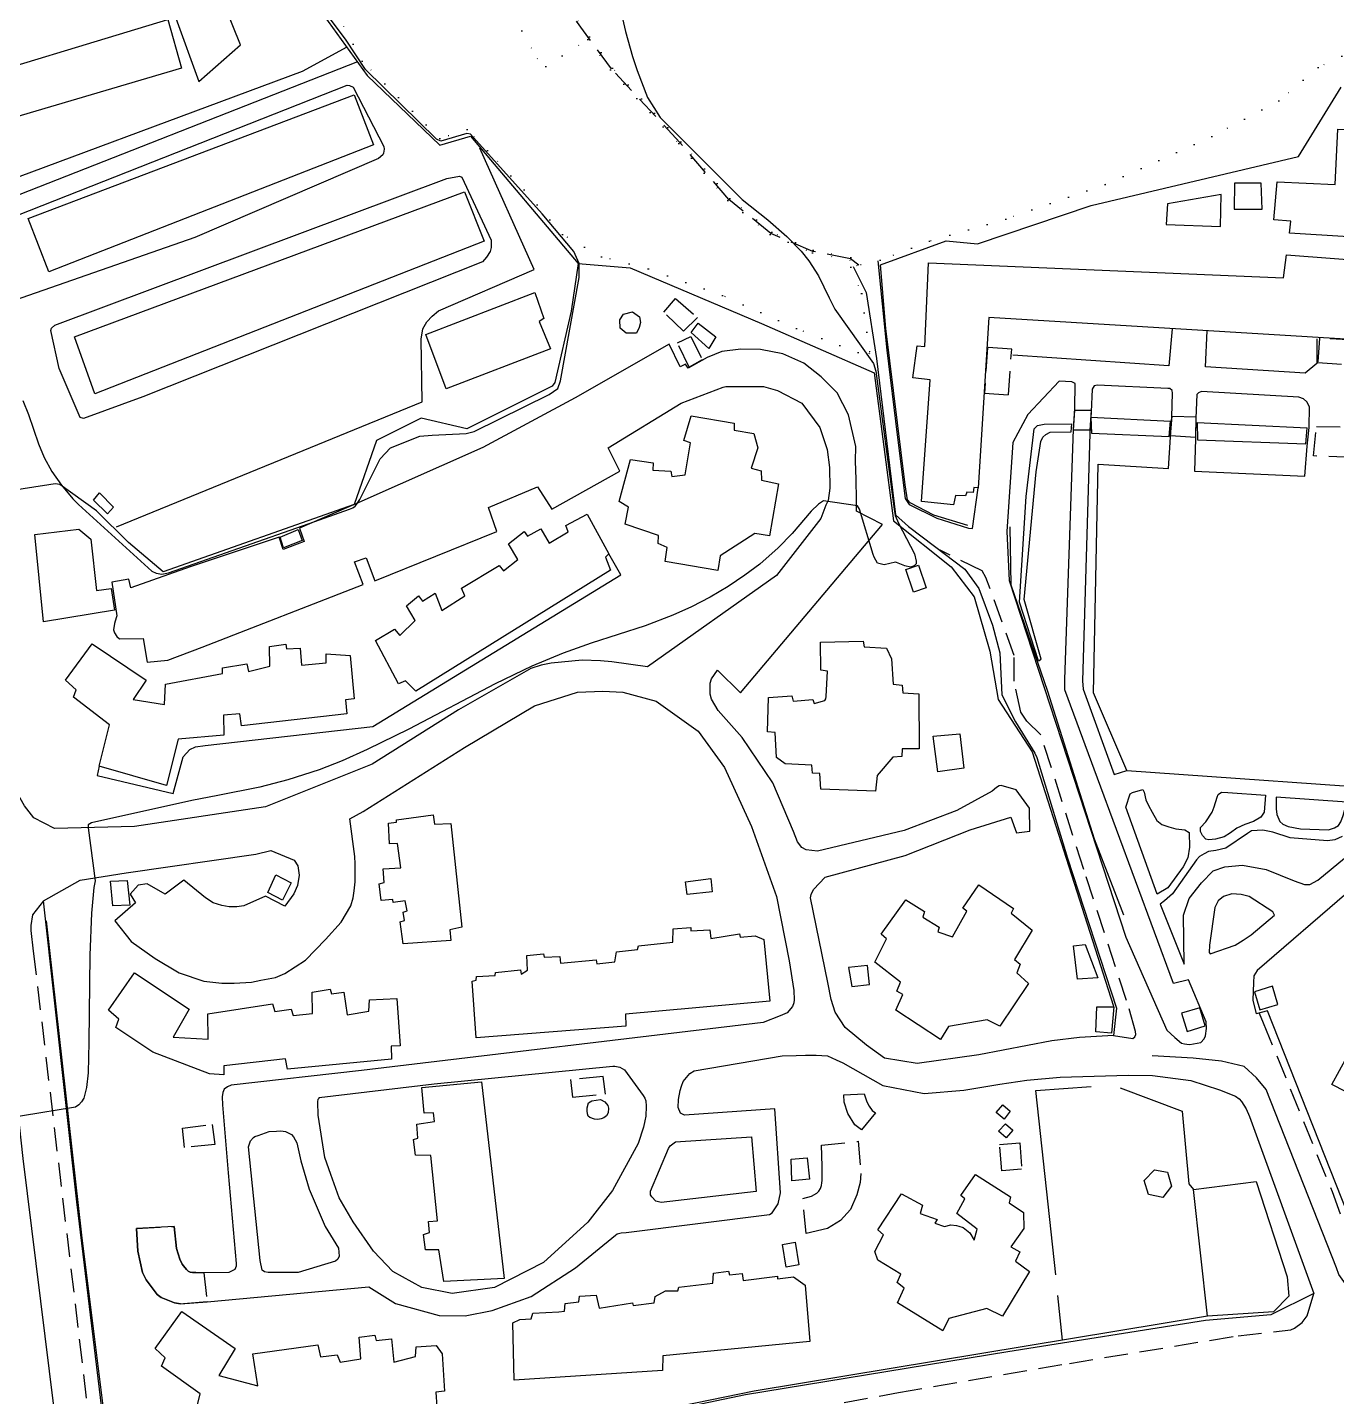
# Model space of a CAD drawing. Header units: millimetres. Extents: x 220021 to 223505, y 489325 to 491820.
# Drawn here: x 222700.2 to 222976.5, y 490827.5 to 491116.6 of the extents above; entities that cross this region are included whole.
import ezdxf

# ---------------------------------------------------------------- set-up
doc = ezdxf.new("R2010")
doc.units = ezdxf.units.MM
doc.linetypes.add('5M2P5', pattern=[7.5, 5, -2.5])
doc.linetypes.add('AM4', pattern=[4, 0, -4])
for name, color, linetype in [('A0013110', 8, 'Continuous'), ('A0013118', 8, 'Continuous'), ('A0023119', 8, '5M2P5'), ('A0023210', 8, 'Continuous'), ('A0033324', 8, '5M2P5'), ('B0014111', 8, 'Continuous'), ('B0014113', 8, 'Continuous'), ('B0014115', 8, 'Continuous'), ('B0014116', 8, '5M2P5'), ('B0024120', 8, 'B0024120'), ('B0024127', 8, 'Continuous'), ('C0393323', 8, 'Continuous'), ('D0025111', 8, 'AM4'), ('F0017111', 8, 'Continuous'), ('F0047224', 8, 'Continuous'), ('F0047225', 8, 'Continuous')]:
    doc.layers.add(name, color=color, linetype=linetype)
doc.linetypes.add('B0024120', pattern='A,10,-1.75,[133,ltypeshp.shx,S=0.75,R=0,X=0,Y=0],-3.25', length=15)

msp = doc.modelspace()

# ---------------------------------------------------------------- linework, layer by layer
at = {"layer": 'A0013110'}
for points in [[(222705.945, 490947.419), (222701.584, 490949.66), (222699.63, 490952.227), (222697.511, 490955.975), (222693.497, 490986.365), (222689.452, 491017.032), (222686.405, 491036.766), (222680.501, 491078.558), (222675.139, 491115.398)], [(222932.497, 490895.329), (222937.665, 490895.266), (222945.734, 490894.256), (222951.768, 490892.257), (222955.167, 490890.906), (222955.947, 490890.322), (222956.455, 490889.763), (222957.38, 490888.247), (222958.102, 490886.658), (222971.717, 490849.243), (222962.627, 490844.774), (222948.837, 490843.547), (222907.098, 490836.963), (222851.77, 490827.892), (222803.976, 490817.879), (222797.305, 490818.845), (222759.434, 490813.656), (222729.095, 490809.83), (222717.291, 490813.905), (222710.612, 490868.592), (222703.617, 490932.184), (222711.381, 490936.54)], [(222981.213, 490860.144), (222961.883, 490908.943), (222959.557, 490908.272)]]:
    msp.add_lwpolyline(points, dxfattribs=at)
at = {"layer": 'A0013118'}
for points in [[(222729.889, 491118.386), (222731.548, 491118.512), (222736.408, 491105.155), (222745.162, 491112.923), (222737.688, 491131.584)], [(222769.849, 491109.293), (222690.64, 491078.172), (222690.401, 491077.514), (222689.971, 491075.015), (222689.343, 491071.256), (222687.634, 491065.235), (222687.06, 491064.623), (222685.797, 491063.623), (222683.483, 491062.829)], [(222718.998, 491011.104), (222783.517, 491037.53), (222783.292, 491050.782), (222783.666, 491052.947), (222784.534, 491054.428), (222785.63, 491055.62), (222786.968, 491056.748), (222807.151, 491065.464), (222795.693, 491091.046)], [(222874.477, 491066.086), (222877.199, 491060.611), (222879.421, 491046.664), (222883.402, 491013.668), (222886.163, 491011.229), (222891.642, 491007.055), (222898.022, 491002.195), (222901.007, 490998.096), (222903.903, 490990.39), (222905.454, 490984.528), (222905.878, 490975.624), (222908.701, 490969.927), (222912.844, 490963.345), (222913.211, 490962.398), (222919.72, 490941.192), (222930.075, 490909.472), (222929.387, 490903.71), (222922.245, 490903.3), (222916.385, 490902.636), (222900.998, 490899.667), (222887.976, 490897.792), (222881.086, 490898.968), (222877.285, 490901.689), (222872.765, 490905.392), (222870.683, 490908.662), (222869.868, 490911.348), (222869.113, 490914.913), (222865.454, 490932.787), (222865.647, 490933.524), (222866.105, 490934.567), (222868.536, 490937.153), (222885.47, 490941.706), (222899.172, 490947.119), (222907.743, 490949.816), (222908.938, 490946.544), (222911.733, 490946.876), (222911.66, 490951.744), (222908.91, 490955.625), (222905.744, 490956.48), (222905.286, 490956.458), (222904.722, 490956.096), (222903.828, 490955.312), (222896.37, 490951.255), (222885.208, 490947.03), (222866.979, 490942.62), (222864.528, 490942.905), (222863.668, 490943.422), (222862.752, 490944.584), (222861.891, 490946.769), (222857.524, 490957.087), (222851.044, 490966.635), (222845.978, 490972.364), (222844.559, 490974.709), (222844.296, 490975.802), (222844.307, 490978.091), (222844.573, 490979.001), (222845.858, 490980.853), (222850.681, 490976.061), (222880.674, 491011.652), (222875.15, 491014.424), (222875.176, 491016.797), (222875.088, 491021.207), (222874.94, 491024.965), (222875.037, 491028.06), (222873.518, 491034.804), (222871.111, 491039.404), (222867.727, 491042.811), (222864.092, 491045.682), (222859.637, 491047.664), (222854.914, 491048.6), (222850.752, 491048.659), (222846.748, 491048.137), (222843.653, 491046.843), (222839.637, 491044.641), (222839.122, 491045.494), (222837.934, 491044.909), (222835.678, 491049.687), (222815.811, 491038.335), (222796.29, 491027.88), (222770.138, 491016.266), (222757.636, 491010.855), (222758.652, 491008.021), (222754.215, 491006.363), (222753.315, 491008.926), (222734.56, 491002.66), (222722.019, 490998.25), (222721.617, 491000.047), (222718.064, 490999.433), (222719.07, 490992.344), (222718.98, 490991.913), (222718.62, 490990.696), (222718.403, 490989.346), (222718.568, 490988.767), (222719.061, 490988.001), (222719.624, 490987.469), (222724.678, 490987.55), (222725.472, 490982.574), (222729.871, 490982.993), (222737.095, 490985.733), (222771.064, 490998.975), (222769.253, 491003.733), (222771.715, 491004.571), (222773.555, 490999.707), (222799.293, 491010.166), (222797.551, 491015.206), (222807.851, 491019.554), (222810.909, 491014.868), (222825.265, 491022.854), (222822.753, 491027.829), (222838.19, 491037.255), (222847.063, 491040.603), (222847.613, 491040.783), (222855.589, 491040.772), (222858.485, 491039.931), (222863.62, 491037.208), (222867.437, 491032.12), (222869.014, 491027.429), (222869.453, 491023.681), (222869.526, 491019.313), (222869.194, 491016.694), (222868.706, 491015.71), (222867.664, 491012.868), (222858.302, 491000.831), (222831.044, 490981.594), (222823.577, 490982.651), (222821.151, 490982.864), (222817.294, 490982.947), (222810.724, 490982.322), (222808.601, 490981.887), (222806.425, 490981.22), (222791.159, 490972.516), (222772.996, 490961.008), (222750.456, 490951.979), (222722.799, 490947.852), (222705.945, 490947.419)], [(222879.68, 491067.285), (222881.608, 491048.402), (222883.769, 491030.54), (222885.464, 491017.086), (222886.312, 491015.819), (222892.119, 491012.951), (222898.845, 491010.869), (222899.673, 491010.759), (222900.845, 491019.379)], [(222941.776, 491052.957), (222941.106, 491045.145), (222908.153, 491047.361)], [(222972.356, 491050.815), (222972.296, 491045.643), (222969.896, 491043.586), (222948.818, 491044.917), (222949.174, 491052.506)], [(222949.016, 490905.229), (222948.94, 490906.621), (222945.246, 490915.502), (222942.069, 490914.734), (222926.015, 490958.047), (222919.151, 490976.734), (222919.146, 490978.857), (222920.982, 491031.743), (222921.28, 491036.122), (222921.313, 491041.365), (222920.638, 491041.773), (222917.929, 491041.885), (222911.325, 491034.827), (222908.203, 491028.948), (222906.871, 491010.142), (222907.379, 490999.786), (222932.027, 490924.468), (222940.685, 490904.856), (222942.359, 490903.308)], [(223081.103, 491024.047), (223071.115, 491024.509), (223068.785, 490983.367), (223050.651, 490978.599), (223037.934, 490974.354), (223033.546, 490971.606), (223027.821, 490964.36), (223026.257, 490963.068), (223024.37, 490961.833), (223007.343, 490953.172), (222997.235, 490947.746), (222992.292, 490944.236), (222978.68, 490933.765), (222959.706, 490917.484), (222959.05, 490916.297), (222958.936, 490914.92), (222958.841, 490911.185), (222959.557, 490908.272)], [(222932.237, 490959.679), (222996.009, 490955.202), (223007.975, 490961.319), (223021.053, 490968.23), (223022.178, 490969.287), (223023.288, 490970.622), (223024.208, 490972.074), (223025.244, 490973.848), (223025.899, 490975.665), (223026.728, 490978.244), (223029.378, 491013.338), (223026.496, 491018.619)], [(222711.381, 490936.54), (222721.051, 490938.07), (222748.429, 490942.001), (222751.617, 490942.803), (222756.503, 490940.737), (222757.275, 490939.528), (222757.594, 490937.575), (222757.198, 490935.401), (222756.455, 490933.607), (222754.51, 490931.029), (222750.444, 490933.128), (222745.915, 490931.114), (222744.413, 490930.864), (222742.791, 490930.908), (222741.239, 490931.163), (222739.441, 490931.707), (222737.808, 490932.759), (222733.225, 490936.494), (222729.252, 490933.544), (222725.521, 490935.783), (222723.587, 490935.449), (222721.888, 490933.55), (222723.027, 490931.773), (222718.669, 490927.904), (222722.12, 490923.609), (222727.192, 490919.992), (222732.273, 490916.975), (222737.481, 490915.234), (222741.247, 490914.783), (222743.867, 490914.773), (222747.526, 490914.988), (222749.471, 490915.382), (222752.567, 490915.991), (222754.518, 490916.825), (222758.936, 490919.622), (222763.097, 490924.029), (222766.428, 490927.658), (222768.491, 490931.079), (222768.975, 490932.767), (222769.14, 490934.3), (222769.352, 490936.175), (222769.376, 490938.061), (222769.396, 490939.996), (222769.312, 490941.536), (222768.232, 490949.45), (222771.074, 490950.989), (222792.462, 490964.531), (222807.254, 490973.343), (222816.275, 490976.202), (222821.675, 490976.455), (222825.895, 490976.183), (222832.922, 490974.342), (222841.766, 490967.97), (222847.323, 490960.3), (222853.043, 490947.84), (222858.264, 490933.105), (222861.002, 490919.477), (222861.977, 490913.257), (222862.032, 490911.281), (222861.941, 490910.631), (222861.646, 490909.866), (222860.578, 490908.527), (222859.068, 490907.895), (222855.452, 490906.48), (222770.696, 490896.349), (222743.196, 490893.238), (222742.462, 490892.889), (222741.76, 490892.376), (222741.427, 490891.67), (222741.305, 490890.749), (222741.37, 490889.065), (222742.591, 490874.756), (222744.258, 490855.575), (222744.245, 490855.034), (222743.967, 490854.313), (222742.749, 490853.686), (222737.428, 490853.593), (222735.767, 490853.689), (222735.087, 490853.689), (222734.581, 490853.774), (222734.132, 490853.99), (222733.777, 490854.322), (222733.142, 490855.13), (222732.889, 490855.452), (222732.383, 490856.47), (222731.693, 490858.722), (222731.216, 490863.379), (222723.232, 490862.977), (222723.504, 490858.178), (222724.483, 490853.719), (222724.693, 490853.3), (222725.262, 490852.16), (222727.575, 490849.063), (222728.434, 490848.404), (222731.223, 490847.253), (222732.499, 490847.052), (222738.173, 490847.475), (222772.286, 490850.649), (222777.895, 490847.141), (222787.124, 490844.606), (222792.624, 490844.526), (222798.317, 490845.636), (222806.521, 490848.588), (222815.858, 490854.673), (222824.302, 490861.602), (222824.643, 490861.828), (222825.488, 490862.038), (222826.545, 490862.109), (222856.849, 490865.94), (222857.351, 490866.257), (222858.627, 490868.175), (222859.135, 490870.51), (222857.95, 490888.237), (222838.86, 490886.873), (222838.046, 490887.31), (222837.547, 490888.534), (222837.61, 490890.204), (222837.957, 490892.136), (222838.249, 490893.004), (222838.61, 490894.001), (222840.042, 490895.67), (222840.95, 490896.236), (222859.511, 490899.463), (222862.426, 490899.489), (222864.441, 490899.568), (222866.691, 490899.555), (222869.092, 490899.447), (222870.864, 490898.577), (222872.311, 490897.929), (222880.706, 490893.138), (222889.473, 490891.453), (222897.81, 490892.202), (222905.408, 490893.48), (222911.094, 490894.317), (222918.165, 490894.918), (222932.497, 490895.329)], [(222977.665, 490945.761), (222976.158, 490945.026), (222974.562, 490944.861), (222966.682, 490945.46), (222963.033, 490946.638), (222960.923, 490947.088), (222958.551, 490946.936), (222957.659, 490946.407), (222953.126, 490943.307), (222950.989, 490942.82), (222949.437, 490942.597), (222948.515, 490942.097), (222947.579, 490941.509), (222946.966, 490940.805), (222941.87, 490933.603), (222940.16, 490932.165), (222939.297, 490931.489), (222944.362, 490918.803), (222944.179, 490929.142), (222945.387, 490932.63), (222947.957, 490935.989), (222950.441, 490938.527), (222952.885, 490939.309), (222956.604, 490939.668), (222961.644, 490938.786), (222967.521, 490936.352), (222969.705, 490935.639), (222970.833, 490935.642), (222972.559, 490936.51), (222991.783, 490952.454)]]:
    msp.add_lwpolyline(points, dxfattribs=at)
for points in [[(222735.519, 491072.244), (222697.454, 491058.885), (222696.639, 491058.906), (222696.197, 491059.009), (222695.685, 491059.67), (222695.495, 491060.578), (222694.283, 491073.075), (222694.426, 491073.936), (222695.103, 491075.386), (222695.678, 491075.956), (222767.666, 491104.406), (222768.191, 491104.327), (222768.959, 491103.95), (222775.456, 491091.451), (222775.484, 491090.892), (222775.382, 491090.011), (222775.232, 491089.67), (222774.273, 491088.874)], [(222724.548, 491038.562), (222712.072, 491034.026), (222711.373, 491034.242), (222706.945, 491044.537), (222705.146, 491052.568), (222705.265, 491053.073), (222705.983, 491053.7), (222788.736, 491084.657), (222791.396, 491085.186), (222791.886, 491084.982), (222798.054, 491071.672), (222798.087, 491070.589), (222798.049, 491070.088), (222797.884, 491069.268), (222797.068, 491068.04), (222796.255, 491067.064)], [(222941.02, 491023.417), (222941.446, 491030.022), (222941.759, 491034.358), (222941.895, 491039.322), (222941.776, 491039.908), (222941.336, 491040.332), (222940.882, 491040.331), (222926.046, 491041.061), (222925.328, 491040.913), (222924.905, 491040.209), (222924.681, 491035.376), (222924.398, 491030.85), (222922.839, 490978.58), (222923.033, 490976.838), (222929.53, 490958.824), (222932.237, 490959.679), (222925.202, 490976.052), (222926.154, 491024.351)], [(222969.815, 491021.808), (222970.299, 491028.136), (222970.73, 491032.12), (222970.809, 491036.469), (222970.221, 491037.552), (222969.487, 491038.165), (222968.549, 491038.486), (222947.957, 491039.731), (222947.357, 491039.407), (222947.021, 491039.099), (222946.768, 491034.075), (222946.748, 491029.697), (222946.513, 491022.886)], [(222935.909, 490955.105), (222936.249, 490953.481), (222936.837, 490952.266), (222937.543, 490950.847), (222938.572, 490949.151), (222939.584, 490948.26), (222941.094, 490947.765), (222942.603, 490947.358), (222944.463, 490947.128), (222945.372, 490946.602), (222945.452, 490943.469), (222945.091, 490941.271), (222944.128, 490939.321), (222940.872, 490934.877), (222938.664, 490933.569), (222931.991, 490951.963), (222932.922, 490954.718), (222933.434, 490955.042), (222935.6, 490955.647)], [(222951.258, 490954.038), (222951.506, 490954.609), (222952.193, 490955.094), (222953.54, 490955.038), (222961.493, 490954.455), (222961.193, 490950.896), (222960.537, 490949.811), (222958.972, 490948.943), (222957.128, 490948.295), (222955.46, 490947.501), (222954.1, 490946.487), (222952.769, 490945.708), (222950.94, 490945.148), (222949.563, 490945.072), (222948.919, 490945.188), (222948.17, 490945.933), (222947.788, 490946.796), (222947.786, 490947.645), (222948.867, 490948.834), (222950.225, 490950.858), (222950.647, 490952.001)], [(222963.735, 490954.02), (222963.74, 490951.589), (222963.889, 490950.374), (222964.493, 490948.896), (222965.138, 490948.371), (222966.311, 490947.86), (222968.875, 490947.368), (222974.791, 490947.161), (222976.065, 490947.559), (222976.928, 490948.073), (222977.395, 490948.865), (222977.89, 490950.199), (222978.675, 490952.998)], [(222963.054, 490929.87), (222958.024, 490933.081), (222956.383, 490933.502), (222954.42, 490933.659), (222952.65, 490933.055), (222951.509, 490932.189), (222950.824, 490930.767), (222949.684, 490922.827), (222949.599, 490921.26), (222949.79, 490920.938), (222955.102, 490922.824), (222956.799, 490923.853), (222958.466, 490925.013), (222963.407, 490929.124)], [(222823.712, 490871), (222818.494, 490864.338), (222809.127, 490855.818), (222798.812, 490850.547), (222789.878, 490849.252), (222783.486, 490850.494), (222777.339, 490853.911), (222773.24, 490858.197), (222768.954, 490864.369), (222766, 490869.472), (222764.251, 490874.374), (222762.978, 490877.941), (222761.603, 490886.898), (222761.528, 490889.75), (222761.603, 490890.315), (222761.759, 490890.531), (222761.816, 490890.659), (222786.061, 490893.488), (222823.733, 490897.268), (222824.169, 490897.249), (222825.225, 490897.01), (222826.208, 490896.455), (222830.131, 490891.078), (222830.493, 490890.513), (222830.731, 490889.899), (222830.805, 490888.8), (222830.703, 490886.67), (222830.545, 490885.705), (222830.199, 490884.355), (222829.082, 490880.906)], [(222751.238, 490883.445), (222752.815, 490883.524), (222753.71, 490883.569), (222754.653, 490883.45), (222755.977, 490882.807), (222756.395, 490882.328), (222757.076, 490881.092), (222757.895, 490877.237), (222759.643, 490871.284), (222763.048, 490863.376), (222765.853, 490858.83), (222766.019, 490857.151), (222765.697, 490856.51), (222765.26, 490856.08), (222757.325, 490853.72), (222751.037, 490853.669), (222750.24, 490853.818), (222749.765, 490854.149), (222749.327, 490856.251), (222746.881, 490880.202), (222747.274, 490881.513), (222747.907, 490882.19), (222748.208, 490882.372), (222748.885, 490882.614)], [(222853.044, 490882.364), (222853.994, 490870.81), (222833.933, 490868.441), (222832.854, 490868.783), (222831.978, 490869.635), (222831.705, 490870.099), (222831.687, 490870.889), (222835.476, 490879.888), (222835.845, 490880.427), (222836.989, 490881.276)]]:
    msp.add_lwpolyline(points, close=True, dxfattribs=at)
at = {"layer": 'A0023119'}
msp.add_lwpolyline([(222875.695, 491066.366), (222873.881, 491067.681), (222865.974, 491069.285), (222857.125, 491073.083), (222848.233, 491080.266), (222837.92, 491092.239), (222823.491, 491107.798), (222814.982, 491119.348), (222807.845, 491133.313)], dxfattribs=at)
at = {"layer": 'A0023210'}
for points in [[(222664.94, 491132.66), (222668.57, 491112.41), (222669.2, 491108.82), (222673.19, 491079.78), (222680.56, 491024.27), (222681.6, 491008.81), (222683.727, 490992.659), (222688.48, 490960.75), (222690.63, 490949.56), (222692.4, 490940.37), (222693.32, 490931.36), (222699.27, 490877.75), (222705.69, 490825.44), (222707.25, 490813.06), (222707.259, 490812.99), (222707.87, 490808.13)], [(222944.72, 490504.94), (222954.49, 490553.53), (222975.6, 490658.59), (222978.95, 490674.21), (222983.2, 490698.64), (222987.96, 490734.34), (222991.77, 490759.96), (222998.16, 490796.03), (222999.78, 490815.26), (222998.56, 490820.86), (222998.41, 490821.55), (222991.46, 490833), (222976.99, 490853.28), (222976.46, 490854.69), (222961.65, 490892.32), (222959.6, 490894.76), (222956.98, 490897.15), (222952.21, 490898.34), (222946.23, 490898.91), (222937.577, 490899.439)]]:
    msp.add_lwpolyline(points, dxfattribs=at)
at = {"layer": 'A0033324'}
for points in [[(222929.387, 490903.71), (222933.481, 490903.12), (222933.945, 490903.479), (222934.135, 490903.932), (222934.072, 490904.565), (222932.188, 490911.115), (222923.133, 490938.774), (222914.1, 490967.213), (222911.127, 490970.084), (222909.884, 490971.983), (222908.432, 490978.533), (222908.435, 490983.944), (222902.506, 491000.442), (222901.674, 491001.845), (222892.805, 491006.169)], [(222703.617, 490932.184), (222701.271, 490929.221), (222700.917, 490926.976), (222700.934, 490926.622), (222700.972, 490925.875), (222701.465, 490921.526), (222713.713, 490817.947)], [(222960.176, 490908.45), (222961.031, 490906.376), (222975.544, 490870.78), (222984.389, 490846.959), (222985.046, 490846.346), (222986.471, 490844.956), (222988.087, 490843.902), (222990.182, 490843.246), (222993.32, 490842.945), (222994.484, 490842.982), (222994.406, 490844.934)], [(222942.359, 490903.308), (222943.75, 490902.135), (222944.383, 490901.959), (222944.907, 490901.881), (222945.492, 490901.845), (222947.815, 490902.241), (222948.538, 490903.046), (222948.859, 490903.633), (222949.016, 490905.229)], [(222865.205, 490824.879), (222884.022, 490828.361), (222920.099, 490834.497), (222955.695, 490840.344), (222966.836, 490841.591), (222967.61, 490841.942), (222969.198, 490843.126), (222970.294, 490844.565), (222971.717, 490849.243)]]:
    msp.add_lwpolyline(points, dxfattribs=at)
at = {"layer": 'B0014111'}
for points in [[(222976.786, 491095.066), (222995.093, 491094.166), (222994.606, 491086.774), (222999.755, 491086.419), (222999.627, 491081.957), (223003.404, 491081.416), (223002.785, 491070.889), (222966.581, 491073.123), (222966.85, 491075.686), (222963.28, 491075.931), (222963.973, 491083.964), (222976.216, 491083.372)], [(222960.597, 491083.669), (222954.917, 491083.672), (222954.914, 491078.206), (222960.818, 491078.203)], [(222940.832, 491079.327), (222940.561, 491074.966), (222951.983, 491074.517), (222952.161, 491081.298)], [(223020.092, 491048.183), (222903.141, 491055.312), (222900.845, 491019.379), (222899.924, 491019.456), (222899.791, 491018.368), (222898.433, 491018.426), (222898.203, 491017.664), (222896.075, 491017.725), (222895.651, 491015.788), (222888.889, 491016.497), (222890.756, 491042.18), (222887.093, 491042.557), (222887.982, 491049.329), (222889.591, 491049.222), (222890.372, 491066.837), (222965.305, 491063.683), (222965.925, 491068.524), (222994.519, 491066.345), (222994.473, 491061.845), (223020.99, 491059.518)], [(222701.784, 491009.499), (222711.042, 491010.644), (222713.588, 491008.493), (222714.797, 490997.691), (222717.898, 490998.122), (222718.567, 490993.52), (222703.585, 490991.076)], [(222885.606, 491002.119), (222888.241, 491003.047), (222889.891, 490998.277), (222887.184, 490997.304)], [(222891.378, 490966.911), (222896.956, 490967.406), (222897.85, 490960.174), (222892.316, 490959.43)], [(222721.261, 490936.488), (222721.811, 490931.226), (222718.257, 490931.08), (222717.736, 490936.323)], [(222844.453, 490936.847), (222844.71, 490934.055), (222839.472, 490933.472), (222839.077, 490936.149)], [(223011.431, 490912.938), (222996.233, 490882.773), (222975.502, 490893.353), (222991.676, 490922.947)], [(222920.981, 490922.645), (222923.455, 490922.928), (222926.106, 490915.919), (222921.83, 490915.617)], [(222929.487, 490909.791), (222928.968, 490904.248), (222925.665, 490904.511), (222925.885, 490909.812)], [(222959.549, 490872.93), (222966.071, 490852.765), (222966.446, 490848.661), (222963.149, 490845.398), (222949.222, 490844.454), (222946.322, 490871.193)], [(222859.582, 490859.606), (222862.258, 490860.092), (222863, 490855.334), (222860.37, 490854.848)]]:
    msp.add_lwpolyline(points, close=True, dxfattribs=at)
at = {"layer": 'B0014113'}
for points in [[(222732.749, 491107.999), (222682.852, 491093.225), (222680.636, 491103.319), (222729.83, 491118.226)], [(222773.242, 491091.777), (222704.713, 491064.979), (222700.348, 491076.256), (222769.164, 491102.317)], [(222796.595, 491071.464), (222714.431, 491039.198), (222710.153, 491051.209), (222792.443, 491081.839)], [(222810.632, 491048.696), (222788.602, 491040.269), (222784.308, 491051.716), (222807.291, 491060.596), (222809.197, 491055.109), (222808.229, 491054.477)]]:
    msp.add_lwpolyline(points, close=True, dxfattribs=at)
at = {"layer": 'B0014115'}
for points in [[(222840.293, 491034.527), (222849.351, 491033.002), (222849.386, 491031.503), (222853.541, 491030.842), (222854.335, 491027.78), (222852.924, 491023.502), (222855.075, 491022.943), (222855.109, 491020.987), (222858.712, 491020.169), (222856.845, 491009.246), (222853.698, 491009.735), (222846.394, 491005.023), (222845.916, 491001.875), (222834.803, 491003.821), (222835.207, 491006.777), (222833.31, 491007.623), (222833.371, 491009.315), (222826.338, 491011.706), (222827.041, 491015.302), (222825.085, 491016.484), (222827.459, 491025.307), (222832.304, 491024.632), (222832.215, 491023.086), (222835.994, 491022.874), (222836.236, 491021.782), (222839.051, 491022.11), (222840.169, 491028.893), (222838.75, 491029.363)], [(222782.179, 490976.423), (222780.007, 490978.585), (222778.557, 490978.003), (222773.679, 490987.097), (222777.681, 490989.527), (222778.794, 490988.147), (222782.05, 490991.364), (222780.22, 490994.418), (222782.783, 490996.565), (222783.558, 490995.458), (222786.247, 490997.11), (222787.662, 490993.474), (222792.528, 490996.55), (222791.84, 490998.201), (222799.788, 491002.978), (222800.706, 491001.858), (222803.692, 491004.249), (222801.745, 491007.504), (222805.026, 491010.154), (222805.739, 491009.132), (222808.534, 491010.698), (222810.354, 491007.707), (222814.362, 491010.042), (222813.834, 491011.433), (222818.361, 491013.803), (222822.916, 491005.452), (222822.205, 491004.688), (222823.267, 491001.99)], [(222867.615, 490986.761), (222876.58, 490986.984), (222876.808, 490985.767), (222881.506, 490985.51), (222882.595, 490983.252), (222882.897, 490977.916), (222884.845, 490977.721), (222884.987, 490976.104), (222888.351, 490975.89), (222888.418, 490964.274), (222884.796, 490964.221), (222884.77, 490962.656), (222882.821, 490962.477), (222879.528, 490958.616), (222879.2, 490955.288), (222867.62, 490955.73), (222867.425, 490959.076), (222865.882, 490959.099), (222865.774, 490960.823), (222860.121, 490961.058), (222858.263, 490962.393), (222858.007, 490967.734), (222856.398, 490967.861), (222856.598, 490975.076), (222861.514, 490975.473), (222861.823, 490974.283), (222865.989, 490974.674), (222866.262, 490973.833), (222868.477, 490974.486), (222868.689, 490974.83), (222868.791, 490975.313), (222869.051, 490980.679), (222867.671, 490980.876)], [(222769.205, 490974.792), (222767.32, 490974.596), (222767.593, 490971.673), (222745.399, 490969.081), (222745.064, 490971.626), (222741.597, 490971.389), (222741.683, 490967.144), (222732.019, 490966.328), (222729.566, 490956.479), (222715.362, 490960.612), (222717.506, 490969.299), (222709.938, 490975.135), (222710.495, 490976.726), (222708.259, 490978.755), (222713.904, 490986.432), (222725.274, 490978.72), (222722.537, 490974.658), (222729.169, 490973.64), (222729.348, 490977.898), (222741.416, 490980.193), (222741.399, 490981.36), (222746.519, 490982.229), (222746.894, 490980.581), (222751.357, 490981.692), (222751.315, 490985.876), (222754.727, 490986.375), (222754.925, 490985.385), (222757.749, 490985.484), (222758.061, 490981.898), (222763.24, 490982.444), (222763.253, 490984.339), (222768.35, 490983.991)], [(222791.869, 490926.625), (222789.369, 490926.034), (222789.543, 490923.772), (222779.479, 490923.089), (222778.859, 490927.724), (222779.801, 490928.039), (222779.504, 490929.798), (222780.388, 490930.071), (222779.928, 490932.173), (222777.429, 490931.774), (222777.308, 490932.458), (222774.845, 490932.208), (222774.441, 490935.769), (222775.472, 490936.01), (222775.325, 490938.939), (222779.044, 490939.13), (222778.321, 490944.236), (222776.656, 490944.216), (222776.426, 490948.556), (222778.122, 490948.767), (222778.078, 490949.285), (222785.814, 490950.334), (222786.142, 490948.329), (222789.57, 490948.502)], [(222900.97, 490935.562), (222908.28, 490930.565), (222907.799, 490929.542), (222912.253, 490925.964), (222908.504, 490919.76), (222909.697, 490918.814), (222909.016, 490916.946), (222911.45, 490914.704), (222905.436, 490905.7), (222902.774, 490907.043), (222894.58, 490905.608), (222892.916, 490902.902), (222883.511, 490909.091), (222884.936, 490912.37), (222883.693, 490913.098), (222884.438, 490914.97), (222879.082, 490919.235), (222881.527, 490924.121), (222880.403, 490925.14), (222885.598, 490932.373), (222889.527, 490929.88), (222889.192, 490928.696), (222892.648, 490926.615), (222892.35, 490925.619), (222895.421, 490924.582), (222898.452, 490929.994), (222897.588, 490930.61)], [(222856.922, 490910.973), (222826.425, 490908.254), (222826.499, 490905.697), (222794.908, 490903.254), (222794.105, 490915.188), (222794.906, 490915.375), (222794.97, 490916.19), (222798.894, 490916.423), (222799.009, 490917.052), (222804.273, 490917.557), (222804.421, 490916.67), (222805.732, 490917.528), (222805.641, 490920.583), (222809.12, 490920.968), (222809.237, 490920.286), (222812.584, 490920.434), (222812.718, 490918.982), (222820.245, 490919.67), (222820.387, 490918.865), (222824.2, 490919.249), (222824.51, 490921.41), (222828.985, 490921.865), (222829.154, 490922.646), (222836.446, 490923.415), (222836.512, 490926.248), (222840.185, 490926.497), (222840.24, 490925.833), (222844.209, 490926.01), (222844.423, 490924.228), (222850.517, 490925.203), (222850.658, 490924.48), (222853.807, 490924.795), (222855.615, 490924.03)], [(222778.868, 490901.565), (222777, 490901.472), (222777.036, 490898.746), (222755.088, 490896.585), (222754.709, 490898.793), (222741.686, 490897.304), (222741.675, 490895.409), (222738.664, 490895.665), (222726.662, 490900.204), (222718.861, 490905.451), (222719.517, 490907.15), (222717.301, 490909.042), (222722.796, 490916.938), (222734.327, 490909.266), (222730.992, 490903.352), (222738.361, 490902.952), (222738.314, 490908.322), (222751.953, 490910.425), (222752.452, 490908.782), (222755.905, 490909.28), (222756.327, 490907.946), (222760.406, 490908.344), (222760.304, 490912.898), (222764.126, 490913.499), (222764.382, 490912.555), (222767.01, 490912.875), (222767.706, 490908.078), (222772.267, 490908.864), (222772.398, 490911.265), (222778.196, 490911.544)], [(222796.068, 490893.935), (222800.822, 490852.419), (222788.129, 490851.778), (222787.058, 490858.494), (222784.225, 490858.497), (222783.808, 490861.725), (222785.039, 490862.119), (222784.879, 490864.443), (222786.724, 490864.619), (222785.334, 490878.398), (222782.102, 490878.465), (222781.718, 490881.737), (222782.578, 490882.051), (222782.369, 490884.977), (222786.149, 490885.604), (222785.894, 490887.38), (222783.938, 490887.347), (222783.44, 490892.713)], [(222900.279, 490874.377), (222907.656, 490869.651), (222907.367, 490868.408), (222910.415, 490866.368), (222910.47, 490862.996), (222907.732, 490859.089), (222909.68, 490858.055), (222908.71, 490856.073), (222911.713, 490853.923), (222905.982, 490844.485), (222902.656, 490846.093), (222894.7, 490844.003), (222893.389, 490841.34), (222883.865, 490847.304), (222885.242, 490850.392), (222883.753, 490851.599), (222884.541, 490853.325), (222879.686, 490856.314), (222879.034, 490858.113), (222880.885, 490861.643), (222879.648, 490862.673), (222884.663, 490870.331), (222889.115, 490867.935), (222888.62, 490866.14), (222892.183, 490864.868), (222891.705, 490864.094), (222893.761, 490863.378), (222895.118, 490863.719), (222896.31, 490863.633), (222896.797, 490863.47), (222897.706, 490863.18), (222899.075, 490862.041), (222900.012, 490860.485), (222900.621, 490862.828), (222896.362, 490866.14), (222898.065, 490869.244), (222897.178, 490869.917)], [(222865.341, 490839.136), (222834.321, 490836.069), (222834.24, 490832.983), (222802.957, 490830.939), (222802.681, 490843.065), (222804.129, 490843.767), (222806.541, 490843.888), (222806.898, 490845.073), (222812.359, 490845.407), (222813.578, 490845.53), (222813.729, 490847.121), (222816.565, 490847.471), (222816.71, 490848.707), (222820.264, 490848.885), (222820.882, 490846.125), (222827.925, 490847.304), (222828.039, 490846.706), (222832.487, 490847.306), (222832.69, 490848.649), (222834.877, 490849.852), (222837.483, 490849.814), (222837.653, 490850.595), (222844.837, 490851.412), (222845.004, 490853.523), (222848.166, 490853.993), (222848.352, 490853.211), (222851.067, 490853.472), (222851.264, 490851.984), (222858.509, 490852.881), (222858.514, 490852.32), (222861.911, 490852.739), (222864.32, 490850.985)]]:
    msp.add_lwpolyline(points, close=True, dxfattribs=at)
msp.add_lwpolyline([(222734.656, 490819.838), (222736.666, 490828.079), (222728.496, 490833.883), (222729.318, 490835.652), (222727.208, 490837.617), (222732.827, 490845.433), (222744.04, 490837.662), (222740.588, 490831.932), (222748.822, 490829.727), (222747.799, 490836.549), (222761.512, 490838.407), (222762.053, 490835.915), (222765.618, 490836.273), (222766.213, 490834.782), (222770.574, 490835.429), (222770.22, 490840.012), (222773.506, 490840.472), (222773.815, 490839.322), (222777.048, 490839.651), (222777.564, 490834.762), (222782.129, 490835.937), (222782.276, 490838.005), (222786.448, 490838.28), (222787.777, 490836.494), (222788.245, 490828.659), (222786.403, 490828.441), (222786.618, 490825.308)], dxfattribs=at)
at = {"layer": 'B0014116'}
for points in [[(222837.007, 491059.334), (222841.593, 491055.313), (222838.656, 491052.437), (222834.514, 491056.447)], [(222827.886, 491056.511), (222829.397, 491055.493), (222829.581, 491054.274), (222829.343, 491053.2), (222828.762, 491052.046), (222826.557, 491052.02), (222825.289, 491053.102), (222825.264, 491054.85), (222826.016, 491056.012)], [(222840.291, 491052.184), (222841.79, 491054.134), (222845.467, 491051.214), (222843.987, 491048.79)], [(222837.402, 491050.009), (222840.227, 491051.345), (222842.635, 491046.391), (222839.861, 491044.85)], [(222972.546, 491045.797), (222979.776, 491045.344), (222980.102, 491050.557), (222972.871, 491050.933)], [(222902.844, 491048.972), (222902.17, 491039.377), (222907.258, 491039.02), (222907.932, 491048.615)], [(222979.831, 491025.736), (222971.607, 491026.1), (222972.233, 491032.317), (222980.482, 491032.239)], [(222714.193, 491016.783), (222715.396, 491018.281), (222718.417, 491015.279), (222717.106, 491013.874)], [(222754.268, 491006.715), (222753.523, 491008.962), (222757.387, 491010.547), (222758.193, 491008.222)], [(222752.665, 490937.653), (222755.853, 490935.989), (222754.067, 490932.297), (222750.949, 490933.941)], [(222874.186, 490914.095), (222877.906, 490914.518), (222877.516, 490918.538), (222873.485, 490918.08)], [(222814.82, 490894.412), (222815.253, 490890.739), (222822.197, 490891.334), (222821.711, 490895.054)], [(222879.18, 490887.405), (222876.241, 490883.837), (222874.833, 490884.887), (222873.321, 490887.292), (222872.6, 490889.66), (222872.48, 490891.206), (222876.83, 490891.419), (222877.383, 490889.747), (222877.857, 490888.824), (222878.484, 490887.864)], [(222821.157, 490890.238), (222822.072, 490889.695), (222822.706, 490888.942), (222822.845, 490888.414), (222822.787, 490887.434), (222822.425, 490886.755), (222821.853, 490886.337), (222821.282, 490886.108), (222820.559, 490885.98), (222819.863, 490886.042), (222818.879, 490886.437), (222818.58, 490886.703), (222818.398, 490887.205), (222818.365, 490887.806), (222818.328, 490888.462), (222818.653, 490889.518), (222819.357, 490889.947)], [(222906.343, 490886.04), (222904.637, 490887.449), (222906.062, 490889.085), (222907.61, 490887.738)], [(222739.186, 490884.951), (222739.753, 490880.706), (222733.34, 490880.05), (222732.916, 490884.193)], [(222906.608, 490885.054), (222908.169, 490883.734), (222906.8, 490882.116), (222905.158, 490883.504)], [(222867.775, 490880.566), (222875.512, 490881.385), (222876.083, 490874.566), (222875.976, 490872.662), (222875.242, 490870.095), (222873.932, 490866.979), (222871.837, 490864.639), (222869.031, 490862.984), (222864.548, 490861.921), (222863.845, 490869.326), (222865.676, 490869.826), (222866.778, 490870.453), (222867.206, 490870.89), (222867.549, 490871.438), (222867.786, 490872.076), (222867.897, 490872.646), (222867.903, 490873.147), (222867.936, 490876.158)], [(222905.343, 490880.743), (222909.649, 490881.094), (222910.033, 490875.496), (222905.88, 490875.156)], [(222861.372, 490877.606), (222864.763, 490877.921), (222865.261, 490873.422), (222861.547, 490873.011)], [(222938.085, 490875.367), (222940.832, 490874.896), (222941.677, 490871.903), (222939.85, 490869.517), (222936.832, 490870.165), (222935.857, 490873.1)], [(222737.428, 490853.593), (222738.173, 490847.475), (222732.499, 490847.052), (222731.223, 490847.253), (222728.434, 490848.404), (222727.575, 490849.063), (222725.262, 490852.16), (222724.693, 490853.3), (222724.483, 490853.719), (222723.504, 490858.178), (222723.232, 490862.977), (222731.216, 490863.379), (222731.693, 490858.722), (222732.383, 490856.47), (222732.889, 490855.452), (222733.142, 490855.13), (222733.777, 490854.322), (222734.132, 490853.99), (222734.581, 490853.774), (222735.087, 490853.689), (222735.767, 490853.689)]]:
    msp.add_lwpolyline(points, close=True, dxfattribs=at)
at = {"layer": 'B0024120'}
for points in [[(222744.424, 491142.15), (222750.889, 491135.602), (222771.931, 491106.411), (222787.236, 491091.717), (222793.702, 491093.579), (222816.468, 491066.747), (222827.436, 491065.843), (222855.128, 491054.047), (222878.898, 491043.642), (222882.977, 491012.359), (222895.154, 491002.711), (222899.98, 490996.35), (222903.353, 490984.898), (222905.077, 490974.635), (222912.224, 490963.591), (222929.433, 490909.914)], [(222767.618, 491112.394), (222758.175, 491107.234), (222680.99, 491078.546)], [(222898.703, 491011.412), (222891.477, 491013.583), (222886.53, 491016.187), (222885.947, 491016.845), (222885.481, 491020.024), (222881.399, 491052.973), (222880.267, 491066.454), (222894.113, 491071.529), (222900.723, 491070.887), (222924.686, 491078.989), (222968.464, 491089.323), (222977.457, 491103.969)], [(222816.468, 491066.747), (222814.954, 491056.654), (222811.486, 491041.611), (222810.945, 491040.792), (222792.93, 491031.785), (222783.321, 491034.059), (222773.873, 491029.343), (222769.145, 491015.842), (222728.83, 491001.631), (222721.564, 491007.801), (222714.797, 491014.477), (222707.027, 491020.081), (222706.043, 491020.178), (222704.761, 491019.984), (222696.143, 491018.676)], [(222931.611, 490929.135), (222925.428, 490945.16), (222915.578, 490976.328), (222907.85, 490998.802), (222907.636, 491011.1)], [(222949.222, 490844.454), (222853.605, 490828.644), (222804.442, 490818.582), (222797.448, 490819.35), (222729.107, 490810.046), (222717.645, 490814.309), (222711.707, 490861.557), (222704.221, 490927.947)], [(222917.28, 490853.169), (222913.01, 490892.105), (222924.678, 490892.954)], [(222930.848, 490892.648), (222943.932, 490887.721), (222945.341, 490872.443), (222946.322, 490871.193)], [(222918.637, 490839.397), (222917.656, 490848.799)]]:
    msp.add_lwpolyline(points, dxfattribs=at)
at = {"layer": 'B0024127'}
for points in [[(222960.286, 490909.13), (222964.117, 490910.279), (222962.969, 490914.11), (222959.137, 490912.962)], [(222944.931, 490904.586), (222948.763, 490905.735), (222947.614, 490909.566), (222943.783, 490908.418)]]:
    msp.add_lwpolyline(points, close=True, dxfattribs=at)
at = {"layer": 'C0393323'}
for points in [[(222924.442, 491031.556), (222920.975, 491031.546), (222921.255, 491035.746), (222924.697, 491035.723)], [(222941.762, 491034.481), (222946.783, 491034.383), (222946.749, 491029.955), (222941.469, 491030.34)]]:
    msp.add_lwpolyline(points, close=True, dxfattribs=at)
at = {"layer": 'D0025111'}
for points in [[(222994.122, 491132.872), (222992.648, 491115.471), (222991.668, 491111.464), (222990.901, 491110.371), (222988.346, 491108.998), (222984.644, 491108.909), (222979.775, 491110.097), (222977.57, 491110.488), (222972.582, 491108.082), (222964.3, 491101.084), (222950.183, 491093.531), (222927.676, 491083.409), (222906.718, 491076.12), (222890.602, 491071.455), (222880.162, 491067.396), (222876.082, 491066.456), (222874.004, 491067.962), (222866.064, 491069.573), (222857.281, 491073.342), (222848.443, 491080.482), (222838.144, 491092.439), (222823.722, 491107.99), (222815.238, 491119.506)], [(222798.549, 491126.59), (222807.783, 491110.031), (222809.653, 491108.316), (222818.51, 491114.054), (222823.26, 491107.606), (222837.696, 491092.039), (222848.023, 491080.05), (222856.969, 491072.824), (222865.884, 491068.997), (222873.758, 491067.4), (222875.307, 491066.277), (222873.967, 491065.968), (222876.271, 491060.369), (222877.964, 491047.875), (222877.868, 491047.704), (222877.455, 491047.6), (222875.502, 491047.94), (222862.484, 491052.996), (222846.891, 491059.976), (222831.182, 491065.612), (222821.37, 491068.159), (222813.114, 491072.855), (222805.049, 491082.26), (222797.336, 491090.55), (222793.02, 491094.995), (222787.263, 491093.095), (222770.858, 491109.418), (222765.781, 491118.972)]]:
    msp.add_lwpolyline(points, dxfattribs=at)
at = {"layer": 'F0017111'}
for points, elevation in [([(222699.242, 491037.767), (222700.42, 491034.861), (222702.575, 491028.616), (222703.786, 491025.761), (222705.362, 491022.829), (222707.376, 491019.902), (222709.797, 491017.052), (222710.97, 491015.87), (222726.506, 491001.766), (222727.353, 491001.321), (222728.563, 491001.165), (222729.968, 491001.399), (222759.671, 491011.814), (222768.18, 491014.86), (222768.888, 491015.169), (222769.365, 491015.504), (222769.661, 491015.839), (222770.339, 491016.91), (222774.645, 491025.513), (222776.806, 491027.785), (222783.062, 491030.285), (222785.631, 491030.456), (222792.797, 491030.797), (222794.503, 491031.251), (222810.313, 491039.092), (222812.133, 491040.342), (222812.701, 491041.933), (222816.682, 491063.751), (222816.682, 491066.705), (222815.545, 491069.279), (222808.834, 491077.233), (222793.727, 491094.032), (222792.943, 491094.206), (222787.457, 491092.553), (222786.542, 491092.945), (222771.534, 491107.693), (222767.375, 491114.107), (222750.383, 491136.677)], 45), ([(222825.341, 491120.557), (222826.457, 491115.72), (222827.927, 491110.46), (222828.904, 491107.497), (222831.106, 491101.796), (222833.746, 491097.559), (222843.831, 491087.482), (222851.053, 491080.236), (222856.46, 491075.952), (222860.476, 491072.455), (222863.519, 491069.33), (222865.128, 491067.303), (222867.135, 491064.112), (222869.422, 491059.491), (222870.606, 491057.049), (222878.769, 491045.631), (222879.289, 491043.986), (222883.116, 491014.888), (222883.361, 491013.489), (222884.024, 491011.869), (222887.437, 491005.429), (222887.789, 491003.847), (222887.759, 491003.281), (222887.368, 491002.872), (222886.55, 491002.588), (222885.358, 491002.871), (222883.593, 491003.58), (222883.411, 491003.641), (222880.997, 491003.094), (222879.618, 491003.448), (222878.878, 491004.689), (222878.665, 491005.318), (222875.831, 491014.879), (222875.363, 491015.532), (222868.251, 491016.648), (222867.14, 491015.921), (222865.588, 491014.413), (222861.636, 491009.752), (222858.667, 491006.676), (222854.767, 491003.272), (222851.612, 491000.907), (222848.089, 490998.554), (222844.308, 490996.303), (222840.391, 490994.243), (222836.444, 490992.441), (222830.59, 490990.21), (222819.161, 490986.547), (222813.286, 490984.474), (222806.7, 490981.724), (222798.914, 490977.962), (222780.679, 490968.412), (222771.899, 490964.089), (222766.605, 490961.753), (222761.757, 490959.85), (222755.187, 490957.688), (222749.263, 490956.163), (222740.433, 490954.431), (222734.922, 490953.346), (222713.771, 490948.651), (222713.06, 490948.207), (222713.06, 490947.585), (222714.503, 490936.415), (222714.263, 490934.978), (222713.751, 490929.587), (222713.369, 490920.703), (222713.211, 490902.333), (222713.029, 490895.854), (222712.72, 490892.729), (222712.118, 490890.531), (222711.66, 490889.727), (222711.071, 490889.08), (222710.332, 490888.563), (222687.946, 490884.928)], 40)]:
    msp.add_lwpolyline(points, dxfattribs=dict(at, elevation=elevation))
at = {"layer": 'F0047224'}
for points in [[(222913.621, 490982.801), (222909.564, 490995.223), (222910.958, 491017.497), (222912.685, 491031.794), (222913.398, 491032.522), (222914.815, 491032.806), (222920.626, 491032.842)], [(222924.63, 491034.28), (222941.42, 491033.413)], [(222947.079, 491033.132), (222970.302, 491032.045)], [(222715.362, 490960.612), (222714.912, 490958.59), (222730.941, 490954.802), (222733.092, 490962.539), (222734.524, 490964.079), (222735.695, 490964.697), (222737.744, 490964.95), (222773.132, 490968.994), (222825.462, 491000.986), (222822.916, 491005.452)]]:
    msp.add_lwpolyline(points, dxfattribs=at)
at = {"layer": 'F0047225'}
for points in [[(222913.621, 490982.801), (222914.124, 490983.166), (222910.582, 490995.776), (222913.126, 491022.739), (222914.05, 491029.161), (222914.481, 491030.064), (222915.148, 491030.593), (222916.037, 491031.145), (222920.477, 491031.213), (222920.626, 491032.842)], [(222924.63, 491034.28), (222924.777, 491030.918), (222941.157, 491030.226), (222941.42, 491033.413)], [(222947.079, 491033.132), (222947.157, 491029.513), (222969.993, 491028.647), (222970.302, 491032.045)]]:
    msp.add_lwpolyline(points, dxfattribs=at)

doc.saveas('drawing.dxf')
